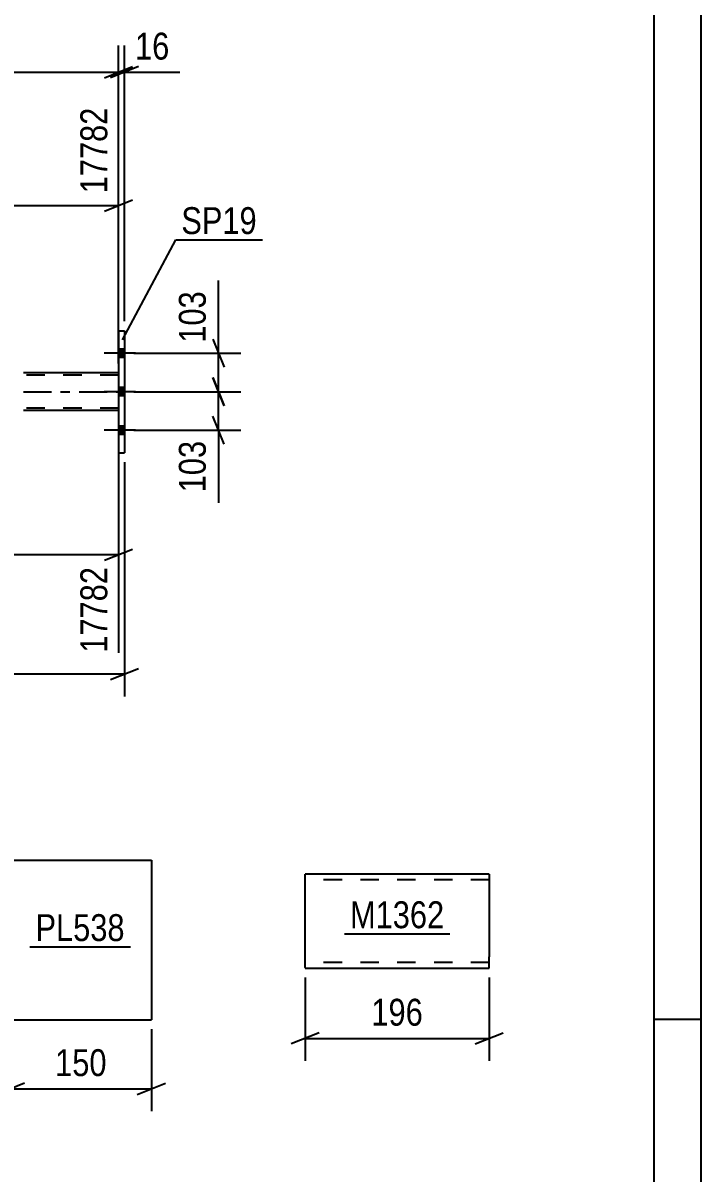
# Model space of a CAD drawing. Header units: millimetres. Extents: x 0 to 841, y 0 to 594.
# Drawn here: x 768.8 to 841, y 132.7 to 255.1 of the extents above; entities that cross this region are included whole.
import ezdxf

# ---------------------------------------------------------------- set-up
doc = ezdxf.new("R2010")
doc.units = ezdxf.units.MM
doc.linetypes.add('DXK_LINE_DOT2', pattern=[3.9198, 1.9599, -1.9599])
doc.linetypes.add('DXK_LINE_DOT3', pattern=[5.9187, 2.979, -0.9799, 0.9799, -0.9799])
doc.styles.add('Arial Narrow', font='ARIALN.TTF', dxfattribs={"height": 0.2})

# ---------------------------------------------------------------- blocks, each defined once
blk = doc.blocks.new('Unknown-122568519-1133 - 12225')
at = {"color": 5, "linetype": 'Continuous'}
for p, q in [((841, 0), (841, 594)), ((836, 5), (836, 589)), ((841, 149), (836, 149))]:
    blk.add_line(p, q, dxfattribs=at)
blk = doc.blocks.new('Part-122568519-7106 - 6955')
at = {"color": 2, "linetype": 'Continuous'}
for p, q in [((778.97, 217.85), (768.85, 217.85)), ((778.97, 213.85), (768.85, 213.85))]:
    blk.add_line(p, q, dxfattribs=at)
at = {"color": 7, "linetype": 'DXK_LINE_DOT2'}
for p, q in [((778.97, 217.61), (768.85, 217.61)), ((778.97, 217.85), (778.97, 213.85)), ((778.97, 214.09), (768.85, 214.09))]:
    blk.add_line(p, q, dxfattribs=at)
at = {"color": 7, "linetype": 'DXK_LINE_DOT3'}
blk.add_line((768.85, 215.85), (778.97, 215.85), dxfattribs=at)
blk = doc.blocks.new('Part-122568519-7123 - 6955')
at = {"color": 2, "linetype": 'Continuous'}
for p, q in [((778.97, 222.35), (779.61, 222.35)), ((778.97, 222.35), (778.97, 209.35)), ((779.61, 222.35), (779.61, 209.35)), ((778.97, 209.35), (779.61, 209.35))]:
    blk.add_line(p, q, dxfattribs=at)
blk = doc.blocks.new('Bolt-122568519-7145 - 6955')
at = {"linetype": 'Continuous'}
for points in [[(779.61, 219.51), (779.61, 220.39), (778.97, 220.39), (778.97, 219.51)], [(779.61, 219.51), (779.61, 220.39), (778.97, 220.39), (778.97, 219.51)], [(779.61, 219.51), (779.61, 220.39), (778.97, 220.39), (778.97, 219.51)], [(779.61, 215.41), (779.61, 216.29), (778.97, 216.29), (778.97, 215.41)], [(779.61, 215.41), (779.61, 216.29), (778.97, 216.29), (778.97, 215.41)], [(779.61, 211.31), (779.61, 212.19), (778.97, 212.19), (778.97, 211.31)], [(779.61, 211.31), (779.61, 212.19), (778.97, 212.19), (778.97, 211.31)], [(779.61, 211.31), (779.61, 212.19), (778.97, 212.19), (778.97, 211.31)]]:
    blk.add_hatch(color=1, dxfattribs=at).paths.add_polyline_path(points)
at = {"color": 1, "linetype": 'Continuous'}
for p, q in [((780.77, 219.95), (777.45, 219.95)), ((780.77, 219.95), (777.45, 219.95)), ((780.77, 219.95), (777.45, 219.95)), ((779.61, 220.39), (778.97, 220.39)), ((779.61, 220.39), (778.97, 220.39)), ((779.61, 220.39), (778.97, 220.39)), ((779.61, 219.51), (778.97, 219.51)), ((779.61, 219.51), (778.97, 219.51)), ((779.61, 219.51), (778.97, 219.51)), ((780.77, 215.85), (777.45, 215.85)), ((780.77, 215.85), (777.45, 215.85)), ((779.61, 216.29), (778.97, 216.29)), ((779.61, 216.29), (778.97, 216.29)), ((779.61, 215.41), (778.97, 215.41)), ((779.61, 215.41), (778.97, 215.41)), ((779.61, 212.19), (778.97, 212.19)), ((779.61, 212.19), (778.97, 212.19)), ((779.61, 212.19), (778.97, 212.19)), ((780.77, 211.75), (777.45, 211.75)), ((780.77, 211.75), (777.45, 211.75)), ((780.77, 211.75), (777.45, 211.75)), ((779.61, 211.31), (778.97, 211.31)), ((779.61, 211.31), (778.97, 211.31)), ((779.61, 211.31), (778.97, 211.31))]:
    blk.add_line(p, q, dxfattribs=at)
blk = doc.blocks.new('Part-122568519-7657 - 7653')
at = {"color": 2, "linetype": 'Continuous'}
for p, q in [((767.47, 165.95), (767.47, 148.95)), ((767.47, 165.95), (782.47, 165.95)), ((782.47, 165.95), (782.47, 148.95)), ((767.47, 148.95), (782.47, 148.95))]:
    blk.add_line(p, q, dxfattribs=at)
blk = doc.blocks.new('Part-122568519-2598 - 2584')
at = {"color": 2, "linetype": 'Continuous'}
for p, q in [((818.45, 164.46), (798.84, 164.46)), ((798.84, 154.55), (798.84, 164.46)), ((818.45, 164.46), (818.45, 155.66)), ((818.45, 154.46), (818.45, 155.66)), ((798.84, 154.55), (798.84, 154.46)), ((798.84, 154.46), (818.45, 154.46))]:
    blk.add_line(p, q, dxfattribs=at)
at = {"color": 7, "linetype": 'DXK_LINE_DOT2'}
for p, q in [((818.45, 163.86), (798.84, 163.86)), ((798.84, 155.06), (798.84, 155.11)), ((818.45, 155.06), (798.84, 155.06)), ((818.45, 155.11), (818.45, 155.43)), ((818.45, 155.06), (818.45, 155.11))]:
    blk.add_line(p, q, dxfattribs=at)
blk = doc.blocks.new('StraightDimension-122568519-7366 - 6955')
at = {"color": 7, "linetype": 'Continuous'}
for p, q in [((670.41, 227.25), (670.41, 246.12)), ((778.97, 218.85), (778.97, 246.12)), ((671.91, 236.28), (668.91, 235.08)), ((670.41, 235.68), (778.97, 235.68)), ((777.47, 235.08), (780.47, 236.28))]:
    blk.add_line(p, q, dxfattribs=at)
at = {"color": 0}
blk.add_wipeout([(728.95, 236.43), (728.95, 240.63), (720.44, 240.63), (720.44, 236.43)], dxfattribs=at)
at = {"color": 3, "style": 'Arial Narrow'}
blk.add_text('3359', height=2.863, dxfattribs=at).set_placement((721.04, 237.03))
at = {"color": 0, "linetype": 'Continuous'}
blk.add_wipeout([(778.37, 246.72), (774.17, 246.72), (774.17, 236.38), (778.37, 236.38)], dxfattribs=at)
at = {"color": 3, "linetype": 'Continuous', "style": 'Arial Narrow'}
blk.add_text('17782', height=2.863, rotation=90.0002, dxfattribs=at).set_placement((777.77, 236.98))
blk = doc.blocks.new('StraightDimension-122568519-7274 - 6955')
at = {"color": 7, "linetype": 'Continuous'}
for p, q in [((789.61, 219.95), (789.61, 227.68)), ((789.61, 219.95), (789.61, 227.68)), ((789.01, 221.45), (790.21, 218.45)), ((780.61, 219.95), (792.01, 219.95)), ((789.61, 215.85), (789.61, 219.95)), ((790.21, 214.35), (789.01, 217.35)), ((780.61, 215.85), (792.01, 215.85))]:
    blk.add_line(p, q, dxfattribs=at)
at = {"color": 0}
blk.add_wipeout([(788.86, 227.16), (784.66, 227.16), (784.66, 220.47), (788.86, 220.47)], dxfattribs=at)
at = {"color": 3, "style": 'Arial Narrow'}
blk.add_text('103', height=2.863, rotation=90.0002, dxfattribs=at).set_placement((788.26, 221.07))
blk = doc.blocks.new('StraightDimension-122568519-7282 - 6955')
at = {"color": 7, "linetype": 'Continuous'}
for p, q in [((789.01, 217.35), (790.21, 214.35)), ((780.61, 215.85), (792.01, 215.85)), ((789.61, 211.75), (789.61, 215.85)), ((790.21, 210.25), (789.01, 213.25)), ((780.61, 211.75), (792.01, 211.75)), ((789.61, 211.75), (789.61, 204.02)), ((789.61, 211.75), (789.61, 204.02))]:
    blk.add_line(p, q, dxfattribs=at)
at = {"color": 0}
blk.add_wipeout([(788.86, 211.22), (784.66, 211.22), (784.66, 204.54), (788.86, 204.54)], dxfattribs=at)
at = {"color": 3, "style": 'Arial Narrow'}
blk.add_text('103', height=2.863, rotation=90.0002, dxfattribs=at).set_placement((788.26, 205.14))
blk = doc.blocks.new('StraightDimension-122568519-7291 - 6955')
at = {"color": 7, "linetype": 'Continuous'}
for p, q in [((779.61, 208.35), (779.61, 183.39)), ((778.11, 185.19), (781.11, 186.39)), ((95.49, 185.79), (779.61, 185.79))]:
    blk.add_line(p, q, dxfattribs=at)
blk = doc.blocks.new('StraightDimension-122568519-7302 - 6955')
at = {"color": 7, "linetype": 'Continuous'}
for p, q in [((778.97, 212.85), (778.97, 188.06)), ((670.41, 204.45), (670.41, 188.06)), ((671.91, 199.1), (668.91, 197.9)), ((670.41, 198.5), (778.97, 198.5)), ((777.47, 197.9), (780.47, 199.1))]:
    blk.add_line(p, q, dxfattribs=at)
at = {"color": 0}
blk.add_wipeout([(728.95, 199.25), (728.95, 203.45), (720.44, 203.45), (720.44, 199.25)], dxfattribs=at)
at = {"color": 3, "style": 'Arial Narrow'}
blk.add_text('3359', height=2.863, dxfattribs=at).set_placement((721.04, 199.85))
at = {"color": 0, "linetype": 'Continuous'}
blk.add_wipeout([(778.37, 197.8), (774.17, 197.8), (774.17, 187.46), (778.37, 187.46)], dxfattribs=at)
at = {"color": 3, "linetype": 'Continuous', "style": 'Arial Narrow'}
blk.add_text('17782', height=2.863, rotation=90.0002, dxfattribs=at).set_placement((777.77, 188.06))
blk = doc.blocks.new('StraightDimension-122568519-7381 - 6955')
at = {"color": 7, "linetype": 'Continuous'}
for p, q in [((778.97, 223.35), (778.97, 252.72)), ((96.13, 249.87), (778.97, 249.87)), ((777.47, 249.27), (780.47, 250.47))]:
    blk.add_line(p, q, dxfattribs=at)
blk = doc.blocks.new('StraightDimension-122568519-7391 - 6955')
at = {"color": 7, "linetype": 'Continuous'}
for p, q in [((778.97, 223.35), (778.97, 252.72)), ((779.61, 223.35), (779.61, 252.72)), ((777.47, 249.27), (780.47, 250.47)), ((781.11, 250.47), (778.11, 249.27)), ((778.97, 249.87), (779.61, 249.87)), ((779.61, 249.87), (785.51, 249.87)), ((779.61, 249.87), (785.51, 249.87))]:
    blk.add_line(p, q, dxfattribs=at)
at = {"color": 0}
blk.add_wipeout([(784.99, 250.62), (784.99, 254.82), (780.13, 254.82), (780.13, 250.62)], dxfattribs=at)
at = {"color": 3, "style": 'Arial Narrow'}
blk.add_text('16', height=2.863, dxfattribs=at).set_placement((780.73, 251.22))
blk = doc.blocks.new('StraightDimension-122568519-7670 - 7653')
at = {"color": 7, "linetype": 'Continuous'}
for p, q in [((767.47, 147.95), (767.47, 139.22)), ((782.47, 147.95), (782.47, 139.22)), ((768.97, 142.22), (765.97, 141.02)), ((780.97, 141.02), (783.97, 142.22)), ((767.47, 141.62), (782.47, 141.62))]:
    blk.add_line(p, q, dxfattribs=at)
at = {"color": 0}
blk.add_wipeout([(778.31, 142.37), (778.31, 146.57), (771.62, 146.57), (771.62, 142.37)], dxfattribs=at)
at = {"color": 3, "style": 'Arial Narrow'}
blk.add_text('150', height=2.863, dxfattribs=at).set_placement((772.22, 142.97))
blk = doc.blocks.new('StraightDimension-122568519-2600 - 2584')
at = {"color": 7, "linetype": 'Continuous'}
for p, q in [((798.84, 153.46), (798.84, 144.59)), ((818.45, 153.46), (818.45, 144.59)), ((800.34, 147.59), (797.34, 146.39)), ((798.84, 146.99), (818.45, 146.99)), ((816.95, 146.39), (819.95, 147.59))]:
    blk.add_line(p, q, dxfattribs=at)
at = {"color": 0}
blk.add_wipeout([(811.99, 147.74), (811.99, 151.94), (805.3, 151.94), (805.3, 147.74)], dxfattribs=at)
at = {"color": 3, "style": 'Arial Narrow'}
blk.add_text('196', height=2.863, dxfattribs=at).set_placement((805.9, 148.34))
blk = doc.blocks.new('Mark-122568519-7119 - 6955')
at = {"color": 0}
blk.add_wipeout([(793.7, 232.64), (793.7, 235.64), (785.66, 235.64), (785.66, 232.64)], dxfattribs=at)
blk.add_wipeout([(793.7, 232.64), (793.7, 235.64), (785.66, 235.64), (785.66, 232.64)], dxfattribs=at)
at = {"color": 30, "linetype": 'Continuous'}
for p, q in [((779.38, 221.38), (785.06, 232.04)), ((785.06, 232.04), (794.3, 232.04))]:
    blk.add_line(p, q, dxfattribs=at)
at = {"color": 3, "style": 'Arial Narrow'}
blk.add_text('SP19', height=2.863, dxfattribs=at).set_placement((785.66, 232.64))
blk = doc.blocks.new('Mark-122568519-7655 - 7653')
at = {"color": 0}
blk.add_wipeout([(779.63, 157.35), (779.63, 160.35), (770.13, 160.35), (770.13, 157.35)], dxfattribs=at)
blk.add_wipeout([(779.63, 157.35), (779.63, 160.35), (770.13, 160.35), (770.13, 157.35)], dxfattribs=at)
at = {"color": 30, "linetype": 'Continuous'}
blk.add_line((769.53, 156.75), (780.23, 156.75), dxfattribs=at)
at = {"color": 3, "style": 'Arial Narrow'}
blk.add_text('PL538', height=2.863, dxfattribs=at).set_placement((770.13, 157.35))
blk = doc.blocks.new('Mark-122568519-2596 - 2584')
at = {"color": 0}
blk.add_wipeout([(813.67, 158.72), (813.67, 161.72), (803.62, 161.72), (803.62, 158.72)], dxfattribs=at)
blk.add_wipeout([(813.67, 158.72), (813.67, 161.72), (803.62, 161.72), (803.62, 158.72)], dxfattribs=at)
at = {"color": 30, "linetype": 'Continuous'}
blk.add_line((803.02, 158.12), (814.27, 158.12), dxfattribs=at)
at = {"color": 3, "style": 'Arial Narrow'}
blk.add_text('M1362', height=2.863, dxfattribs=at).set_placement((803.62, 158.72))

msp = doc.modelspace()

# ---------------------------------------------------------------- block references
for name in ['Unknown-122568519-1133 - 12225', 'Part-122568519-7123 - 6955', 'Bolt-122568519-7145 - 6955', 'Part-122568519-7106 - 6955', 'Part-122568519-7657 - 7653', 'Part-122568519-2598 - 2584']:
    msp.add_blockref(name, (0, 0))

# ---------------------------------------------------------------- next in the draw order: block references
for name in ['StraightDimension-122568519-7366 - 6955', 'Mark-122568519-2596 - 2584', 'Mark-122568519-7655 - 7653', 'StraightDimension-122568519-2600 - 2584', 'StraightDimension-122568519-7670 - 7653']:
    msp.add_blockref(name, (0, 0))

# ---------------------------------------------------------------- next in the draw order: block references
msp.add_blockref('StraightDimension-122568519-7274 - 6955', (0, 0))

# ---------------------------------------------------------------- next in the draw order: block references
for name in ['StraightDimension-122568519-7381 - 6955', 'StraightDimension-122568519-7282 - 6955']:
    msp.add_blockref(name, (0, 0))

# ---------------------------------------------------------------- next in the draw order: block references
for name in ['StraightDimension-122568519-7391 - 6955', 'StraightDimension-122568519-7291 - 6955']:
    msp.add_blockref(name, (0, 0))

# ---------------------------------------------------------------- next in the draw order: block references
for name in ['Mark-122568519-7119 - 6955', 'StraightDimension-122568519-7302 - 6955']:
    msp.add_blockref(name, (0, 0))

doc.saveas('drawing.dxf')
